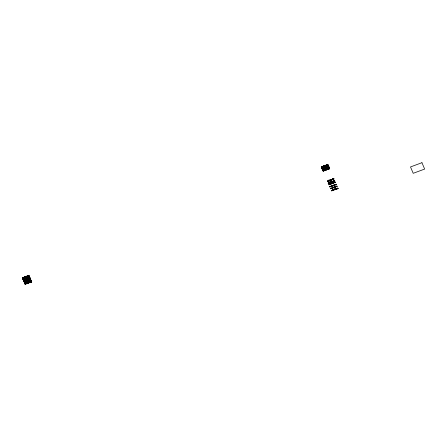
<?xml version="1.0" encoding="UTF-8"?>
<svg xmlns="http://www.w3.org/2000/svg" width="447" height="447" viewBox="0 0 447 447"><rect width="100%" height="100%" fill="white"/><g stroke="black" fill="none" stroke-linecap="round" stroke-linejoin="round"><path stroke-width="0.67" d="M31.189 281.113L31.726 281.956L30.273 282.443L29.161 280.224L29.519 280.096L29.368 279.464L29.01 279.593L28.653 280.006L29.552 282.13L30.223 282.348L29.832 281.448L30.904 281.057L29.67 279.219L29.726 279.61L30.094 279.219L30.385 280.18L30.871 280.04L31.189 281.113L24.758 283.499L25.267 284.303L25.624 284.169L25.267 283.722L25.73 283.482L25.485 282.929L25.842 282.795L26.272 283.772L23.423 277.442L24.004 277.481L23.78 277.308L26.49 283.677L26.395 283.113L26.753 282.979L26.312 281.984L25.529 282.392L25.378 281.761L26.094 281.493L26.395 282.482L27.619 282.118L27.792 282.565L27.435 282.694L27.558 283.281L24.859 276.643L25.216 276.514L25.362 277.129L25.73 276.749L26.021 277.704L26.518 277.581L26.887 278.481L26.468 278.766L27.703 281.28L28.384 280.94L28.306 279.828L28.664 279.699L28.653 280.006L28.954 279.431L29.01 279.872L28.899 279.319L29.977 278.939L30.083 279.476L30.525 279.23L30.687 279.61L30.742 280.051L24.339 282.18L24.697 282.046L25.585 284.096L26.055 283.281M29.368 279.464L29.156 278.934L29.513 278.799L29.726 279.61L29.273 278.548L30.105 278.19L29.837 277.928L23.4 280.314L23.266 279.71L23.624 279.576L23.758 280.18L24.16 279.856L24.585 280.811L25.658 280.42L25.792 281.068L26.222 280.8L26.451 281.644L26.932 281.476L27.178 282.023L28.647 281.576L28.597 280.52L28.954 280.392M327.969 168.664L327.763 169.424L325.958 165.183L326.455 165.966L327.204 165.77L326.818 165.267L327.12 165.541L326.673 164.915L328.478 169.162L328.327 168.53L327.969 168.664L328.12 169.296L326.316 165.049L326.696 165.541L326.109 165.535L326.628 166.418L326.986 166.284L326.696 165.541M328.327 168.53L328.115 167.999L328.472 167.871L328.685 168.675L329.053 168.284L329.193 168.893L327.388 164.652L327.914 165.44L327.176 165.139L327.757 166.072L328.115 165.938L327.534 165.004L327.914 165.44M27.792 282.565L27.915 283.147L25.25 276.581L25.608 276.453L28.273 283.012L28.127 282.387L27.77 282.789L26.714 280.314L27.133 279.973M28.127 282.387L28.524 282.331L28.63 282.878L25.926 276.509L26.82 277.291L27.558 277.067L26.999 276.112L29.865 282.476M334.188 189.411L334.334 189.763M334.943 188.947L335.049 189.494L334.943 188.947L334.585 189.081L334.691 189.629L334.546 189.003L333.853 189.316L333.976 189.897L333.831 189.539M334.63 182.667L334.479 182.315M334.987 182.538L334.837 182.18L334.987 182.538L335.384 182.147L328.914 184.79L328.763 184.438L335.384 182.147M25.943 283.962L23.065 277.57L23.758 278.844L23.026 279.073L22.803 278.9L29.234 276.509L29.681 277.134L23.104 279.604L23.104 279.286L23.842 279.062L25.093 280.029L25.451 279.9L24.926 278.688L25.283 278.559L25.496 279.04L26.183 278.71L25.736 277.71L24.948 278.101L24.825 277.526L25.183 277.391L26.356 280.448L26.949 280.504M24.697 282.046L24.009 281.409L24.741 281.185L25.697 283.415M26.032 279.314L25.518 280.029L24.591 277.911L24.233 278.045L24.68 279.431L25.306 279.559M322.533 167.441L322.276 167.832L321.818 167.128L322.388 167.1L322.717 167.91L321.762 167.966L328.193 165.58L328.64 166.2L322.058 168.675L322.063 168.351L322.421 168.217L322.566 168.893L322.991 168.614L323.377 169.826L323.902 169.748L323.829 170.888L322.024 166.642L322.533 167.441L321.829 167.726L328.042 165.222L328.422 165.658L327.685 165.356L328.171 166.055L328.528 165.921L328.042 165.222M322.03 167.228L321.667 166.77L323.472 171.017L322.963 170.799L322.963 170.475L323.701 170.251L323.678 170.53L323.293 169.324L322.868 169.603L322.689 168.91L322.332 169.044L322.36 169.379L328.981 167.038L328.646 166.642L322.209 169.027L322.058 168.675M324.472 169.1L323.55 166.977L323.192 167.111L323.639 168.497L324.265 168.625L323.846 168.011L324.243 167.625L324.829 168.966L324.298 169.072L324.265 168.625M331.786 179.543L331.786 179.867L332.143 179.409L332.143 179.733L331.992 179.381L332.434 179.141L332.501 179.599L332.372 179.018L332.73 178.884L332.859 179.47L332.702 178.822L333.06 178.688L333.216 179.336L333.06 178.688M26.474 278.442L26.11 278.9L27.619 282.118M324.17 165.843C324.975 164.552 327.288 172.302 325.88 168.893L325.433 167.513L325.075 167.642L325.975 170.089L324.176 165.58L323.818 165.714L325.617 170.223L325.975 170.089M24.591 277.911L24.289 277.207L23.931 277.341L24.233 278.369L24.775 278.33M323.55 166.977L323.248 166.273L322.89 166.407L323.192 167.435L323.734 167.401M25.328 282.56L24.965 283.012L25.524 283.012M329.271 184.337L329.271 184.661L329.629 184.209L329.629 184.527L329.579 184.097L329.629 184.527M26.116 278.576L24.943 276.866L25.004 277.263L24.998 276.978L24.289 277.526L24.227 277.073L24.585 276.939L24.646 277.397L24.524 276.822L24.881 276.693L25.004 277.263L24.859 276.643M25.513 277.213L25.25 276.581M28.63 282.878L28.429 282.085L27.345 282.465L27.412 282.923L27.116 281.895L26.753 282.348L27.2 283.409L24.524 276.822M324.243 167.625L323.757 166.815L324.472 166.552L324.259 165.798L324.321 166.2L324.69 165.815L324.975 166.77L325.477 166.647C326.031 167.575 325.433 167.888 325.433 167.513M331.059 183.996L330.909 183.644L331.059 183.996L331.417 183.544M332.339 185.701L332.333 186.019L333.417 185.315M332.691 185.891L332.54 185.533M28.798 280.018L28.312 280.794L27.34 278.587L26.619 279.118L26.529 278.61M27.34 278.587L27.066 277.933L27.423 277.799L27.541 278.369L27.926 278.012L28.049 278.587L28.513 278.386L28.731 278.878L30.29 278.66L30.441 279.341L24.004 281.727M328.064 165.792L327.534 165.004L327.964 165.535L328.322 165.407L327.746 164.518L321.309 166.904L323.114 171.151L329.551 168.765L328.936 168.005L327.858 168.39L327.969 168.938L327.914 168.502L327.612 169.072L327.243 167.904L326.802 168.145L326.634 167.48L325.578 168.189L325.489 167.681M26.669 277.939L25.25 278.811L25.848 280.224L26.831 280.219M325.628 167.005L324.215 167.564L324.433 168.061L325.142 167.781L324.695 166.781L323.902 167.172L323.779 166.597M26.233 276.905L26.228 277.218L26.753 277.151C27.273 277.978 26.714 278.61 26.557 277.66L27.641 277.28L28.859 278.179L29.217 278.045L28.742 276.894L28.167 276.911L28.843 277.151M326.455 165.966L325.779 166.357L325.55 165.843L325.181 166.284L325.712 166.217L325.992 167.217L326.383 166.865L326.5 167.435L326.886 167.077L327.008 167.659L327.467 167.452L327.69 167.943L329.249 167.726L329.4 168.407L322.963 170.799M327.623 168.765L327.265 168.899L327.405 169.558L325.6 165.312M26.557 282.532L27.083 282.795M28.524 282.331L28.345 281.867L27.988 282.001L28.127 282.66L27.222 280.537L28.44 280.152M330.556 186.377L330.545 186.684L331.244 186.064L331.261 186.421L331.244 186.064M330.903 186.55L330.752 186.198M331.618 186.287L331.467 185.935L331.618 186.287L331.987 185.846M333.049 185.756L332.898 185.404M30.687 280.565L29.608 280.956L29.832 281.448L29.407 281.772L29.793 282.336L29.435 282.465L29.245 282.035L28.183 281.817L27.44 279.744L27.083 279.878L27.301 280.358M30.094 279.219L29.781 278.766L30.195 278.42L23.702 281.023L23.568 280.42L23.926 280.286L24.563 281.722M327.757 169.089L326.589 169.251L326.399 168.815L326.031 169.251L326.612 169.296L326.154 168.262L326.858 167.977L326.953 168.497L327.556 168.631M329.053 168.284L328.741 167.832L329.154 167.485L322.661 170.089L322.527 169.486L322.885 169.352L323.522 170.793M26.937 279.531L26.58 279.66L26.775 280.107M325.897 168.597L325.522 169.027L326.087 169.039M23.982 279.397L25.222 280.342L25.876 279.9M24.585 280.811L24.741 281.185M324.41 168.966L324.053 169.1L323.298 168.335L322.924 168.765L323.41 168.614L324.181 169.413L324.913 169.178L324.505 168.586L324.991 168.379L323.902 165.932L323.963 166.329L323.958 166.044L323.248 166.597L323.181 166.139L323.539 166.01L323.606 166.463L323.483 165.893L323.84 165.759L323.963 166.329L323.818 165.714M323.544 169.882L323.701 170.251M25.73 276.749L26.161 276.76L26.557 277.66M324.69 165.815L325.12 165.826L325.517 166.725L326.595 166.351L327.813 167.251L328.171 167.117L327.701 165.966L327.12 165.977L327.802 166.223M30.105 278.19L23.568 280.42M23.926 280.286L24.334 280.252L24.719 281.465L25.149 281.197L25.228 281.688L24.87 281.817L24.792 281.331M328.796 166.994L328.947 167.346L322.527 169.486M322.885 169.352L323.12 168.927L323.293 169.324M29.508 277.732L29.15 277.861C28.697 277.157 29.513 277.453 29.575 277.872L29.932 277.738L23.266 279.71M23.624 279.576L24.032 279.548L24.334 280.252M27.764 277.587L28.999 278.52L29.217 278.045M322.209 169.027L322.583 168.648L322.762 169.055M322.583 168.648L322.443 168.268L322.941 168.463M326.723 166.658L327.958 167.586L329.065 167.262M325.667 169.994L324.997 169.396L324.259 169.62L324.393 170.268L324.779 169.91L324.902 170.486L323.181 166.139M26.395 277.28L26.518 277.581M325.355 166.351L325.477 166.647M28.429 278.168L28.938 278.397L29.519 280.096L29.871 279.671L30.988 282.186L28.072 275.715L28.558 276.414L27.865 276.201L28.29 276.782L28.647 276.654L28.222 276.067L28.558 276.414M327.383 167.234L327.897 167.463L328.478 169.162M29.435 282.465L26.641 276.246L26.881 276.453L27.021 276.788L26.664 276.922L26.451 276.442L26.161 276.76M26.451 276.442L28.988 282.75L29.368 282.325L29.346 282.616M325.98 165.854L325.623 165.988L325.41 165.513L325.192 165.971M335.406 189.366L335.261 189.008L335.406 189.366L336.211 188.952L335.971 188.746L336.284 189.098L335.971 188.746M28.731 278.878L28.954 279.431M327.69 167.943L327.914 168.502M28.58 278.526L28.899 279.319M327.539 167.597L327.858 168.39M27.066 280.794L26.708 280.928L26.529 280.52L26.149 280.934L27.2 281.118M325.131 169.72L325.617 170.223M325.517 166.725L325.634 167.346L326.036 167.022L327.048 169.692L325.41 165.513M29.642 281.023L29.284 281.152L29.496 281.632M333.591 182.801L334.993 182.214M27.926 278.012C28.317 278.47 27.602 279.029 27.507 278.017L26.826 278.632L26.719 278.09M326.886 167.077C327.277 167.541 326.556 168.094 326.461 167.083L325.785 167.703L325.679 167.156M26.725 282.929L26.842 283.543L24.227 277.073M29.133 280.805L28.748 281.197L29.049 281.906L29.67 282.029M332.602 181.448L332.926 181.577L332.903 181.197L332.926 181.577M332.4 188.126L332.25 187.774M332.758 187.991L332.607 187.639M24.825 277.526L25.283 278.559M25.183 277.391L24.998 276.978M25.105 281.107L25.228 281.688L25.915 281.085C25.786 281.99 26.865 281.705 26.345 281.096L25.943 281.42L25.82 280.845L25.149 281.197M25.82 280.845L25.68 280.465L26.172 280.655M322.89 166.407L324.544 170.62L324.421 170.044L324.036 170.402L324.338 169.832M324.779 169.91L325.181 169.871L325.26 170.357L323.483 165.893M331.976 186.153L332.333 186.019M24.417 278.464L24.613 278.911L24.971 278.783M323.377 167.53L323.572 167.983L323.93 167.848M327.495 181.46L327.344 181.102L333.875 178.627L333.931 179.068L327.495 181.46L327.819 180.923L327.852 181.326M27.066 277.933L26.82 277.291M26.842 281.252L27.356 281.487M27.423 277.799L27.815 277.738L27.898 278.235L27.87 277.85M326.383 166.865L326.774 166.804L326.858 167.301L326.83 166.921M329.998 180.532L329.964 180.13L329.998 180.532L330.462 180.286L330.204 180.046L330.355 180.398M30.262 279.615L30.167 279.364M31.078 280.504L30.687 280.889L31.29 280.979M333.065 178.984L333.451 178.632L333.574 179.202L333.451 178.632M28.295 277.85L28.513 278.386M327.254 166.915L327.467 167.452M24.663 280.018L25.183 280.258L26.395 283.113L26.038 283.242L26.133 283.806M323.622 169.083L324.259 169.62M25.032 282.817L24.456 282.789L24.853 282.415M334.714 180.912L334.563 180.56L334.714 180.912L328.277 183.304L328.484 182.817L328.634 183.169M330.78 182.37L330.629 182.018L330.78 182.37L331.607 182.007L331.344 181.756L331.646 182.08L331.344 181.756M333.406 185.622L333.808 185.254M26.161 277.716L26.317 278.414L25.909 277.151L25.513 277.486L25.373 276.877M25.909 277.151L25.803 276.894M325.12 166.781L325.276 167.48L324.868 166.223L324.472 166.552L324.332 165.949M324.868 166.223L324.762 165.96M24.524 279.682L25.077 281.331L25.384 280.761M24.825 280.392L25.026 280.895M323.483 168.754L323.98 169.961M323.779 169.458L323.902 169.748M328.059 180.839L328.21 181.191L328.104 180.644L328.461 180.515L328.567 181.063L328.389 180.37L329.104 180.107L329.283 180.795L329.104 180.107M28.887 282.163L29.01 282.459M334.546 187.332L334.395 186.975L334.546 187.332L335.373 186.963L335.11 186.712L335.418 187.058L335.11 186.712M24.339 282.18L24.205 281.856M26.345 281.096L26.284 280.928M329.132 180.443L329.534 180.119L329.64 180.661L329.534 180.119M24.16 279.856L24.099 279.677M323.12 168.927L323.052 168.742M26.708 280.928L26.932 281.476M25.166 283.147L25.373 283.616M330.238 186.595L330.545 186.684M326.589 169.251L326.539 169.469C327.645 171.341 323.98 164.094 325.12 165.826M26.317 279.034L25.904 279.386L26.468 279.392M325.276 168.1L324.863 168.452L325.55 169.709L325.908 169.575L325.729 169.173M29.977 278.939L29.932 278.788M328.936 168.005L328.891 167.86M26.116 279.526L26.641 279.794M325.427 168.463L325.014 168.81L325.6 168.86M331.685 188.388L331.534 188.036M26.753 282.979L27.2 283.08M335.194 184.957L335.043 184.605M335.552 184.829L335.401 184.471M24.144 277.816L23.725 278.146L24.177 279.207L24.758 279.252L24.613 278.911M323.103 166.882L322.684 167.217L323.131 168.279L323.717 168.323L323.572 167.983M26.982 278.721C26.781 279.744 28.502 279.051 27.675 278.414L27.334 278.855L27.077 277.956M326.858 167.977L326.684 167.586M25.842 282.795L24.915 281.627M25.434 281.873L25.2 281.347M328.841 182.683L328.992 183.035L328.897 182.516L329.255 182.382L329.35 182.901L329.199 182.27L329.914 182.007L330.065 182.639L329.914 182.007M329.914 182.287L330.327 181.985L330.422 182.505L330.327 181.985M24.479 278.593L23.881 279.146L24.032 279.548M323.438 167.659L322.84 168.212L322.991 168.614M25.222 283.253L24.864 283.381L24.674 282.951M328.914 184.79L329.121 184.304M27.178 282.023L27.345 282.465M327.048 169.692L327.472 169.363M331.417 183.862L332.954 183.22L332.697 182.979L332.976 183.27L332.697 182.979M331.775 183.728L331.624 183.376M334.837 185.092L334.686 184.74M332.127 183.6L331.981 183.242M26.183 278.71L26.602 278.755M26.49 283.677L26.915 283.353M325.142 167.781L325.561 167.826M332.976 190.104L333.333 189.975M30.904 281.057L31.368 282.091L28.429 275.581L28.954 276.369L28.222 276.067L28.798 277.006L29.156 276.872L28.58 275.939L29.005 276.469L29.362 276.335L28.787 275.447L22.35 277.838L25.267 284.303M335.909 184.695L335.758 184.343M24.306 278.185L23.875 278.503L24.121 278.721M323.259 167.251L322.835 167.569L323.08 167.793M27.502 276.9L27.15 276.469L27.736 276.475L28.032 277.218L27.675 277.347L27.301 276.822L28.25 276.699L28.535 277.436L28.228 277.716M28.535 277.436L28.787 278.034M327.204 165.77L327.495 166.502L327.187 166.787M327.495 166.502L327.74 167.1M23.646 277.609L23.948 278.319M24.004 277.481L24.233 278.045M322.74 166.373L322.533 166.86L322.902 167.385M322.963 166.547L323.192 167.111M28.312 280.794L28.552 281.331L27.675 281.599L27.988 282.001M331.428 180.001L331.635 179.515M27.675 277.347L27.815 277.738M28.032 277.218L28.178 277.565M326.628 166.418L326.774 166.804M326.986 166.284L327.137 166.636M24.758 279.252L24.881 279.548M323.717 168.323L323.84 168.62M326.254 169.43L326.332 169.955M326.612 169.296L326.69 169.826M326.154 168.262L325.941 167.787M331.4 188.349L331.177 188.17L331.328 188.522L332.786 187.729M324.433 168.061L324.634 168.513M26.077 280.409L26.222 280.8M29.329 281.247L28.899 281.554L29.245 282.035M325.785 169.284L325.036 169.474L325.181 169.871M333.278 183.03L333.054 182.845L333.199 183.197L333.635 182.896L333.412 182.711M30.776 282.085L30.089 280.168L29.67 280.448L29.513 279.8M30.089 280.168L29.904 279.744M333.49 180.957L333.641 181.314M333.848 180.823L333.998 181.18M329.836 184.041L329.987 184.393L329.903 183.896L330.618 183.628L330.702 184.13L330.618 183.628M26.312 281.984L26.149 281.604M26.284 279.923L26.529 280.52M325.243 168.994L325.489 169.592M332.484 183.466L332.339 183.114M27.021 276.788L27.39 278.017L26.641 276.246M325.908 169.575L326.025 169.866M28.999 278.52L29.156 278.934M327.958 167.586L328.115 167.999M333.322 187.371L333.473 187.729M333.68 187.243L333.831 187.595M325.779 166.357L327.115 169.497M26.881 276.453L26.591 276.771M325.841 165.519L325.55 165.843M25.736 277.71L25.552 277.285M324.695 166.781L324.472 166.278M328.171 167.117L328.836 169.027L327.031 164.781L327.511 165.485L326.818 165.267L327.249 165.854L327.606 165.72L327.176 165.139L327.511 165.485M23.758 278.844L23.881 279.146M322.717 167.91L322.84 168.212M334.568 185.086L334.328 184.874L334.479 185.226L336.362 184.432L336.116 184.209L329.679 186.595L329.83 186.952L336.362 184.432M29.139 281.766L28.692 282.04L28.988 282.75M333.764 185.488L334.211 185.22L333.97 185.002L334.25 185.293L333.97 185.002M28.843 281.062L28.971 281.381M332.305 181.705L332.06 181.488L332.21 181.84L332.663 181.577L332.417 181.353M333.132 181.091L333.283 181.443L333.216 180.979L334.295 180.588L334.356 181.046L334.295 180.588M23.702 281.023L24.144 280.777L24.361 281.599L24.853 281.454M24.144 280.777L23.976 280.386M322.661 170.089L323.103 169.843L323.321 170.665L323.812 170.525M323.103 169.843L322.935 169.452M23.104 279.604L23.255 279.962M30.932 281.113L31.134 281.951M27.491 282.817L27.055 283.057L26.507 281.476M333.473 189.673L333.624 190.025M28.664 279.699L27.731 278.515M28.284 278.833L28.597 279.565M327.243 167.904L327.45 168.374M29.245 280.118L28.804 280.358L28.725 279.872M25.496 279.04L25.675 279.448M24.881 277.643L24.44 277.883L24.356 277.386M323.84 166.714L323.399 166.949L323.315 166.457M332.965 187.505L333.116 187.863L333.049 187.405L334.132 187.025L334.188 187.461L334.132 187.025M328.472 167.871L327.93 166.904L328.461 166.798L328.137 166.418L327.78 166.552L328.104 166.932M329.83 186.952L329.679 186.595M330.188 186.818L330.037 186.466M324.913 169.178L325.036 169.474M28.647 281.576L28.781 281.901M330.713 180.264L330.562 179.912L330.892 180.303L331.573 179.962M25.451 279.9L25.68 280.465M25.73 283.482L25.775 283.94M331.076 188.55L330.819 188.304L330.97 188.656L331.434 188.416L331.177 188.17M333.423 178.85L333.574 179.202M333.875 178.627L333.931 179.068M330.551 183.773L330.702 184.13M334.904 189.142L335.049 189.494M25.568 276.643L26.027 276.442M324.528 165.714L324.986 165.507M29.53 278.839L29.15 277.861M332.551 190.428L332.4 190.07L332.551 190.428L333.037 190.226L332.758 189.941M334.479 185.226L334.328 184.874M335.976 186.801L335.826 186.444M336.334 186.667L336.183 186.315M333.199 183.197L333.054 182.845M329.489 180.309L329.64 180.661M23.574 278.369L23.317 278.76L22.858 278.056L23.428 278.028L23.574 278.369L22.87 278.66L22.501 278.19L28.938 275.805L29.362 276.335M321.829 167.726L321.46 167.262L327.891 164.87L328.322 165.407M22.501 278.19L23.143 278.308L22.708 277.704L25.624 284.169M321.46 167.262L322.103 167.374L321.667 166.77M22.803 278.9L22.652 278.542L29.089 276.157L29.463 276.592L29.105 276.721L28.58 275.939L29.105 276.721M28.122 277.453L27.809 277.039L28.34 276.933M327.081 166.524L326.763 166.111L327.299 165.999M22.953 279.252L29.385 276.866L29.681 277.134M321.907 168.318L328.344 165.932L328.64 166.2M29.385 276.866L29.804 277.425L29.446 277.559L29.027 277L29.323 277.269L28.876 276.643L29.569 276.855L29.089 276.157M29.021 277.559L28.669 277.129L29.262 277.14L28.876 276.643L29.156 276.872M327.981 166.625L327.629 166.2L328.221 166.206L327.835 165.714L328.115 165.938M328.763 166.496L328.495 166.284L328.891 166.809L328.534 166.938L328.137 166.418L328.763 166.496L328.344 165.932M23.4 280.314L23.73 279.844L23.909 280.537L23.803 279.99M29.837 278.554L29.686 277.57M328.796 167.619L328.439 167.128L328.981 167.038M27.898 278.906L27.993 279.431L28.496 279.314M23.786 280.912L23.853 281.375L30.396 278.922M322.745 169.977L322.812 170.441L329.35 167.988M24.155 282.085L30.687 279.61M28.887 280.252L28.954 280.71L29.435 280.554M24.456 282.789L30.893 280.403M24.607 283.147L31.044 280.755M24.909 283.851L31.508 281.465M25.06 284.208L31.726 281.956M328.277 183.304L328.126 182.946L334.697 180.549M330.462 188.433L336.898 186.047L337.211 186.405L330.612 188.79L330.462 188.433L330.612 188.79M332.043 190.791L331.328 190.472L337.759 188.081L338.144 188.573L337.401 188.215L337.764 188.668L336.692 189.064L336.328 188.612L336.479 188.969M333.116 189.807L333.624 189.701M331.478 190.824L338.144 188.573M335.619 186.93L335.468 186.578M336.692 186.533L336.541 186.181M331.071 180.13L330.92 179.778M330.272 182.153L330.422 182.505M332.194 190.556L332.043 190.204M322.103 167.374L321.818 167.128L322.443 168.268M321.762 167.966L321.611 167.614M23.305 278.732L23.613 279.828L22.858 278.056L23.143 278.308M331.853 181.974L331.702 181.622M330.97 188.656L330.819 188.304M334.205 180.694L334.356 181.046M322.633 167.698L322.801 168.133M322.276 167.832L322.421 168.217M23.674 278.632L23.842 279.062M27.736 276.475L27.356 275.978L30.223 282.348M332.21 181.84L332.06 181.488M334.121 182.449L334.272 182.801M28.552 281.331L28.737 281.806M337.211 186.405L336.898 186.047M334.038 187.109L334.188 187.461M331.836 190.69L331.685 190.338M327.444 166.351L327.612 166.787M28.485 277.285L28.653 277.716M328.461 166.798L328.623 167.172M324.829 168.966L324.997 169.396M25.518 280.029L25.658 280.42M29.608 280.956L29.184 279.995M325.075 167.642L324.511 166.357M27.703 281.28L27.826 281.571M24.971 282.694L24.496 281.588M26.759 282.029L26.574 281.61M324.215 167.564L323.991 167.072M25.256 278.498L25.038 278.006M327.265 168.899L326.886 168.033M28.306 279.828L27.926 278.967M25.485 282.929L25.077 282.007M28.345 281.867L27.194 279.196M326.399 168.815L326.003 167.916M326.042 168.949L325.645 168.044M27.44 279.744L27.043 278.844M27.083 279.878L26.686 278.978M325.539 168.731L325.204 167.955M26.58 279.66L26.244 278.889M335.764 189.232L335.786 188.941M337.194 188.701L337.044 188.349M336.837 188.835L336.686 188.478M28.25 276.699L27.714 275.849L30.625 282.303L29.731 280.303M328.763 167.552L328.288 166.776L328.534 166.938M29.804 278.487L29.329 277.704L29.664 278.107M30.418 282.219L29.541 279.861M29.284 281.152L29.077 280.688M30.72 280.638L30.519 280.174M323.885 167.759L323.483 166.843M24.926 278.688L24.524 277.777M331.138 182.242L331.182 181.996M328.221 166.206L328.405 166.625M29.262 277.14L29.379 277.425M327.299 168.972L327.098 168.513M28.345 279.906L28.139 279.448M334.904 187.198L334.948 186.969M324.919 168.234L323.958 166.044M25.96 279.168L25.155 277.347M26.038 283.242L25.596 282.247M322.745 167.016L322.382 166.507L324.187 170.754L324.109 170.268M23.786 277.945L23.423 277.442M28.155 280.431L27.317 278.542M29.804 277.425L29.536 277.218L29.932 277.738M29.446 277.559L29.178 277.352L29.575 277.872M327.757 166.072L327.478 165.843L327.863 166.34M28.798 277.006L28.524 276.777L28.904 277.274M327.606 165.72L327.327 165.491L327.701 165.966M327.249 165.854L326.969 165.625L327.344 166.094M28.647 276.654L28.373 276.425L28.742 276.894M28.29 276.782L28.016 276.553L28.384 277.028M328.193 165.58L328.528 165.921M328.171 166.055L327.835 165.714L328.338 166.491M29.234 276.509L29.569 276.855M332.4 190.07L332.691 190.388M326.941 166.133L326.316 165.049M27.982 277.067L27.356 275.978M330.562 179.912L330.892 180.303M336.328 188.612L336.692 189.064M331.328 190.472L331.685 190.919M322.024 166.642L322.388 167.1M23.065 277.57L23.428 278.028M22.708 277.704L23.071 278.163M325.958 165.183L326.338 165.675M337.401 188.215L337.787 188.707M26.999 276.112L27.379 276.604M321.309 166.904L321.745 167.508M22.35 277.838L22.786 278.442M28.731 276.291L29.211 276.989M326.673 164.915L327.154 165.619M27.714 275.849L28.2 276.548M327.891 164.87L328.422 165.658M28.938 275.805L29.463 276.592M327.031 164.781L327.556 165.574M28.072 275.715L28.597 276.503M327.388 164.652L327.964 165.535M28.429 275.581L29.005 276.469M327.746 164.518L329.551 168.765M335.194 182.052L335.345 182.404M336.116 184.209L336.267 184.561M337.759 188.081L337.91 188.438M328.774 180.577L328.925 180.929L328.746 180.242L328.925 180.929M329.556 182.415L329.707 182.773L329.556 182.136M28.787 275.447L31.491 281.817M328.389 180.37L328.567 181.063M322.332 169.044L322.51 169.737M23.373 279.978L23.551 280.666M25.736 281.906L25.557 281.219L25.585 281.554M332.702 178.822L332.859 179.47M325.779 167.407L325.936 168.055L325.846 167.547M26.82 278.336L26.976 278.989L26.887 278.481M323.6 166.178L323.757 166.815L323.673 166.323M24.641 277.112L24.797 277.749L24.714 277.257M329.199 182.27L329.35 182.901M334.546 189.003L334.691 189.629M29.01 279.593L29.161 280.224L29.083 279.738M27.77 282.515L27.915 283.147M324.176 165.58L324.321 166.2L324.209 165.653M328.696 168.418L328.836 169.027M29.737 279.353L29.876 279.962L29.871 279.671M322.226 168.776L322.36 169.379M332.372 179.018L332.501 179.599M333.853 189.316L333.976 189.897M27.435 282.694L27.558 283.281M326.528 167.212L326.651 167.793L326.634 167.48M27.569 278.146L27.692 278.721L27.675 278.414M324.064 170.178L324.187 170.754M333.093 178.766L333.216 179.336M327.042 167.452L327.159 168.011L327.109 167.586M28.088 278.38L28.2 278.945L28.155 278.52M28.167 282.459L28.273 283.012M328.104 180.644L328.21 181.191M324.567 165.519L324.678 166.066L324.628 165.641M25.608 276.453L25.719 276.995L25.669 276.57M25.267 281.493L25.378 282.04L25.378 281.761M329.176 180.247L329.283 180.795M25.987 281.23L26.094 281.493M329.97 182.119L330.065 182.639M328.897 182.516L328.992 183.035M326.416 166.938L326.5 167.435L326.461 167.083M322.633 168.748L322.717 169.251L322.689 168.91M27.457 277.866L27.541 278.369L27.507 278.017M23.674 279.682L23.758 280.18L23.73 279.844M329.903 183.896L329.987 184.393M328.042 168.81L328.12 169.296M327.685 168.938L327.763 169.424M324.824 170L324.902 170.486M323.751 170.402L323.829 170.888M25.865 280.934L25.943 281.42L25.915 281.085M333.216 180.979L333.283 181.443M329.126 168.43L329.193 168.893M27.133 282.945L27.2 283.409M332.076 179.275L332.143 179.733M333.049 187.405L333.116 187.863M325.243 169.994L325.26 170.357M323.455 170.653L323.472 171.017M327.4 169.217L327.405 169.558M333.915 182.6L333.915 182.935M333.266 189.83L333.266 190.159M26.842 283.214L26.842 283.543M324.617 169.486L324.751 170.134L324.298 169.072L324.639 169.53M326.226 166.452L326.349 167.083L325.897 166.021L326.226 166.452M332.099 188.047L332.099 188.047M330.26 183.762L330.344 184.259L330.26 183.762M421.94 162.697L410.502 166.943L413.212 173.307L424.65 169.067L421.94 162.697"/></g></svg>
